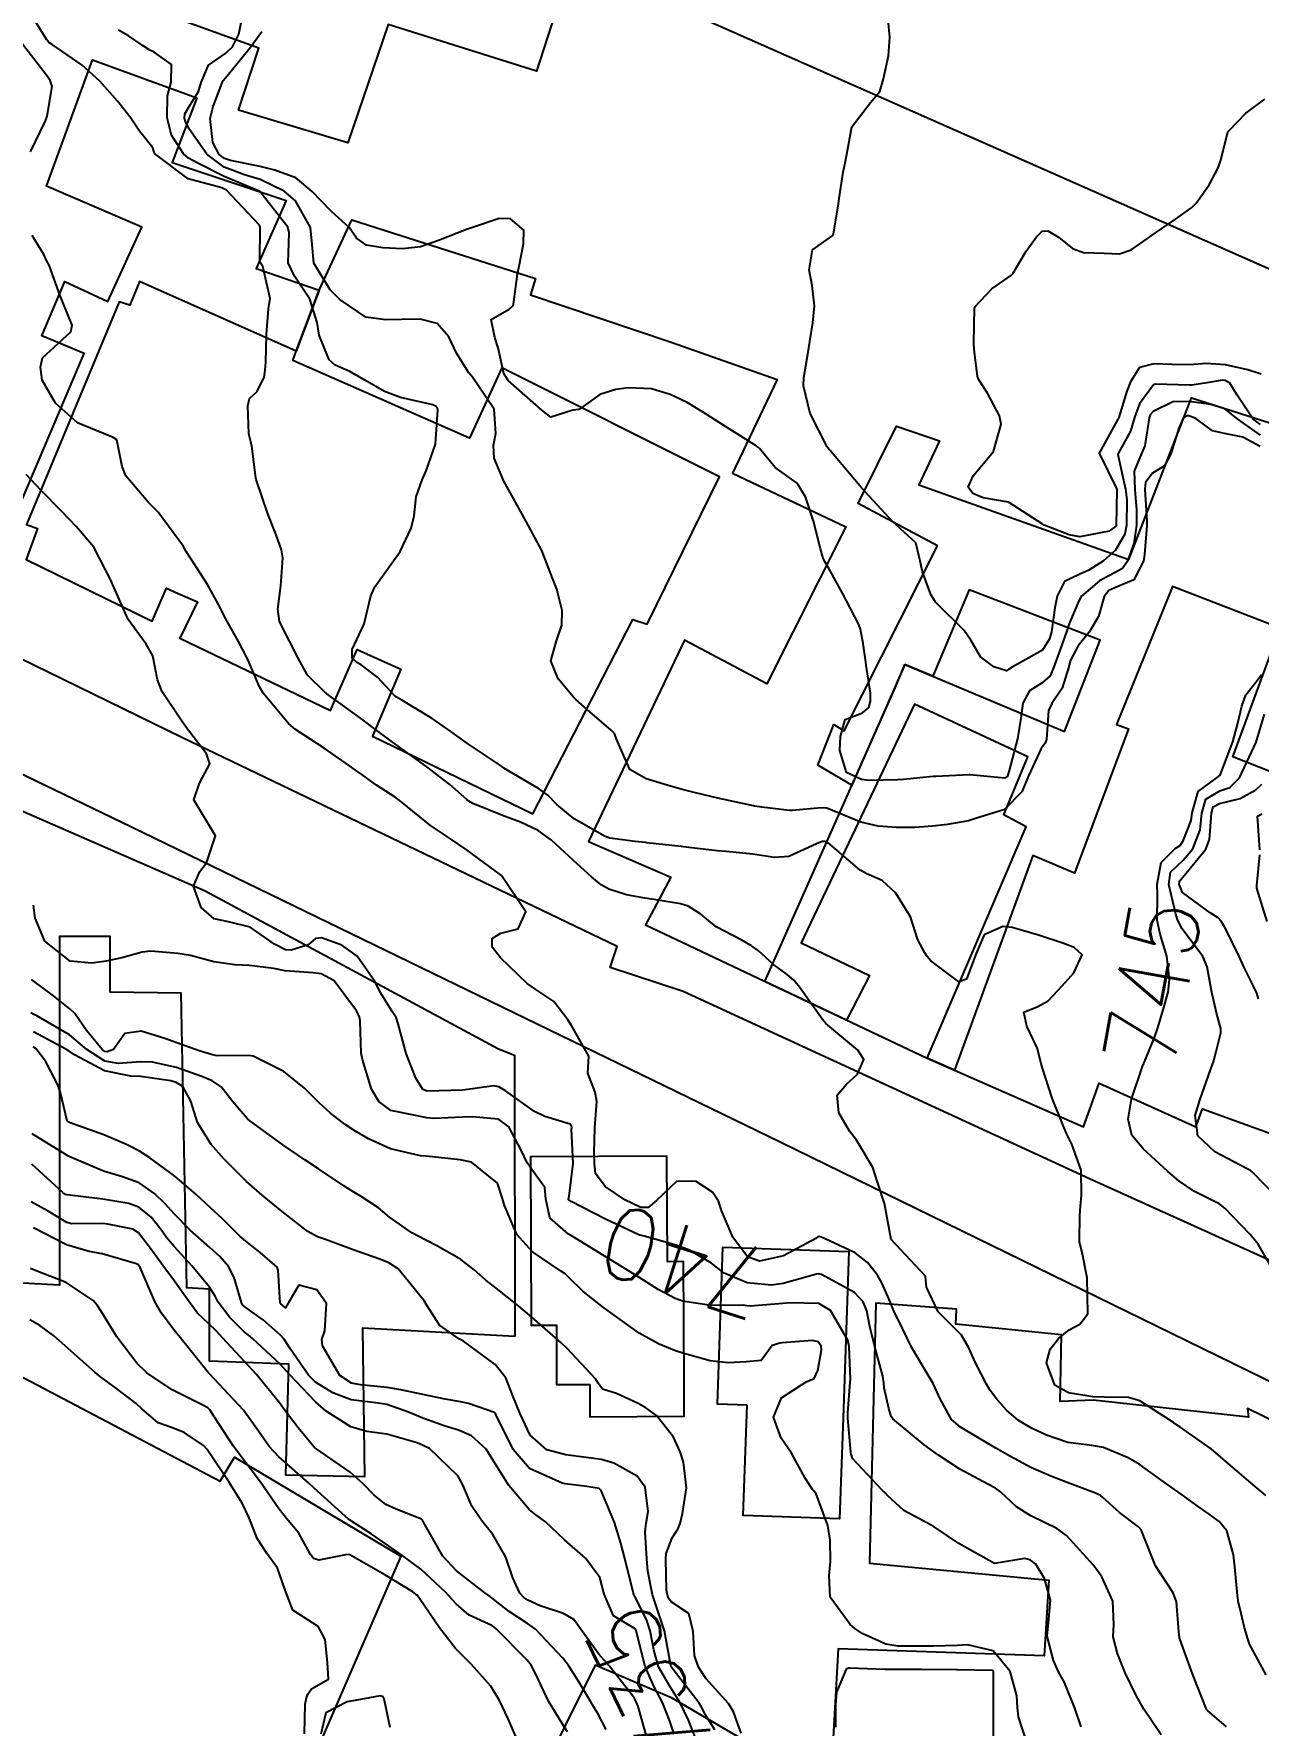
# Model space of a CAD drawing. Header units: metres. Extents: x 318500 to 325275, y 7408834 to 7428799.
# Drawn here: x 323479.5 to 323547.8, y 7418946.5 to 7419040.8 of the extents above; entities that cross this region are included whole.
import ezdxf
from ezdxf.enums import TextEntityAlignment as Align

# ---------------------------------------------------------------- set-up
doc = ezdxf.new("R2010")
doc.units = ezdxf.units.M
doc.header["$MEASUREMENT"] = 0
doc.linetypes.add('CONTINUO', pattern=[0])
for name, color, linetype in [('Cotas', 45, 'Continuous'), ('Curvas de Nivel 1m', 11, 'Continuous'), ('Curvas de Nivel 5m', 15, 'Continuous'), ('Edificações', 30, 'Continuous'), ('TEXTO', 45, 'Continuous'), ('Vias Primárias', 230, 'Continuous')]:
    doc.layers.add(name, color=color, linetype=linetype)
doc.styles.add('Style-STANDARD', font='STANDARD.shx')

msp = doc.modelspace()

# ---------------------------------------------------------------- linework, layer by layer
at = {"layer": 'Curvas de Nivel 1m', "flags": 128}
for points, elevation in [([(323548.285, 7418949.278), (323547.362, 7418950.99), (323547.252, 7418951.288), (323547.076, 7418951.901), (323546.809, 7418953.016), (323546.746, 7418953.295), (323546.691, 7418953.702), (323546.538, 7418955.299), (323546.463, 7418955.967), (323546.092, 7418957.306), (323545.666, 7418957.823), (323545.159, 7418958.203), (323544.495, 7418958.662), (323543.542, 7418959.344), (323543.174, 7418959.608), (323542.34, 7418960.201), (323541.195, 7418961.017), (323540.589, 7418961.379), (323539.208, 7418961.951), (323538.548, 7418962.072), (323537.212, 7418962.241), (323536.027, 7418962.633), (323535.223, 7418963.016), (323534.463, 7418963.461), (323533.791, 7418964.027), (323533.242, 7418964.671), (323532.892, 7418965.131), (323532.679, 7418965.489), (323532.054, 7418966.712), (323531.692, 7418967.504), (323531.291, 7418968.213), (323529.974, 7418969.523), (323529.324, 7418970.899), (323529.283, 7418971.484), (323529.26, 7418971.531), (323527.36, 7418973.56), (323526.989, 7418975.566), (323526.588, 7418976.758), (323526.339, 7418977.576), (323525.433, 7418979.099), (323525.041, 7418979.594), (323524.441, 7418980.615), (323524.351, 7418981.601), (323524.861, 7418982.211), (323525.482, 7418982.778), (323525.825, 7418983.585), (323525.498, 7418984.114), (323523.713, 7418985.608), (323523.523, 7418985.815), (323522.243, 7418987.63), (323521.933, 7418988.014), (323521.557, 7418988.328), (323520.799, 7418988.888), (323519.936, 7418989.665), (323519.574, 7418989.941), (323518.995, 7418990.26), (323517.589, 7418990.987), (323516.739, 7418991.703), (323516.035, 7418992.144), (323515.605, 7418992.269), (323514.352, 7418992.483), (323513.608, 7418992.594), (323512.588, 7418992.783), (323511.613, 7418993.094), (323511.174, 7418993.335), (323510.634, 7418993.785), (323509.633, 7418994.685), (323508.402, 7418995.819), (323507.658, 7418996.372), (323506.683, 7418996.822), (323505.67, 7418997.208), (323504.022, 7418997.875), (323503.798, 7418997.995), (323503.682, 7418998.091), (323502.724, 7418998.928), (323501.698, 7418999.725), (323501.441, 7418999.913), (323499.719, 7419001.164), (323498.662, 7419001.946), (323497.74, 7419002.623), (323495.877, 7419003.988), (323495.81, 7419004.039), (323495.761, 7419004.071), (323494.797, 7419005.026), (323494.242, 7419006.005), (323493.794, 7419006.932), (323493.229, 7419008.019), (323493.134, 7419008.707), (323493.304, 7419010.018), (323493.405, 7419011.566), (323493.347, 7419012.018), (323493.043, 7419012.852), (323492.582, 7419014.03), (323491.918, 7419015.933), (323491.898, 7419016.04), (323491.692, 7419017.799), (323491.629, 7419018.045), (323491.509, 7419018.484), (323491.456, 7419020.048), (323491.557, 7419020.466), (323491.982, 7419020.846), (323492.379, 7419021.65), (323492.425, 7419022.034), (323492.461, 7419022.49), (323492.503, 7419024.033), (323492.618, 7419025.454), (323492.704, 7419026.03), (323492.3, 7419027.813), (323492.144, 7419028.039), (323492.126, 7419028.085), (323492.149, 7419030.039), (323492.102, 7419030.149), (323490.27, 7419032.068), (323490.131, 7419032.152), (323490.004, 7419032.199), (323488.139, 7419032.711), (323486.259, 7419034.119), (323486.229, 7419034.187), (323486.163, 7419034.434), (323485.411, 7419035.37), (323484.887, 7419036.139), (323484.193, 7419037.037), (323483.208, 7419038.16), (323482.223, 7419039.05), (323480.543, 7419040.195), (323480.356, 7419040.313), (323480.243, 7419040.457), (323479.577, 7419041.534)], 743), ([(323547.967, 7419019), (323547.567, 7419019.304), (323546.662, 7419020.641), (323546.265, 7419021.317), (323546.002, 7419021.47), (323545.841, 7419021.484), (323544.967, 7419021.336), (323544.142, 7419021.204), (323543.998, 7419021.201), (323542.116, 7419021.26), (323541.997, 7419021.213), (323541.209, 7419020.161), (323540.933, 7419019.39), (323540.716, 7419018.639), (323540.017, 7419017.399), (323540.014, 7419017.334), (323540.438, 7419015.395), (323540.5, 7419014.805), (323540.485, 7419013.394), (323540.393, 7419012.887), (323539.876, 7419011.993), (323539.201, 7419011.41), (323538.395, 7419010.889), (323537.858, 7419010.64), (323537.038, 7419010.256), (323536.618, 7419009.442), (323536.493, 7419008.781), (323536.307, 7419007.445), (323536.2, 7419007.052), (323535.8, 7419006.42), (323534.116, 7419005.475), (323533.914, 7419005.352), (323533.787, 7419005.277), (323533.091, 7419005.49), (323532.346, 7419006.052), (323531.805, 7419006.983), (323531.434, 7419007.514), (323529.833, 7419009.094), (323529.563, 7419009.534), (323529.112, 7419010.795), (323528.934, 7419011.544), (323528.733, 7419012.407), (323527.884, 7419013.188), (323527.476, 7419013.566), (323525.915, 7419015.255), (323525.604, 7419015.593), (323523.94, 7419017.569), (323523.921, 7419017.591), (323523.902, 7419017.611), (323523.794, 7419017.76), (323522.833, 7419019.627), (323522.466, 7419021.159), (323522.483, 7419021.635), (323522.709, 7419022.937), (323522.821, 7419023.632), (323522.992, 7419024.674), (323523.075, 7419025.63), (323522.945, 7419026.753), (323522.781, 7419027.633), (323522.973, 7419028.749), (323524.099, 7419029.555), (323524.148, 7419029.619), (323524.426, 7419031.315), (323524.458, 7419031.615), (323524.676, 7419033.088), (323524.801, 7419033.61), (323524.933, 7419034.374), (323525.165, 7419035.605), (323526.201, 7419036.969), (323526.729, 7419037.582), (323526.925, 7419038.284), (323527.201, 7419039.576), (323527.278, 7419040.602), (323527.187, 7419041.576)], 747), ([(323479.326, 7419034.213), (323480.178, 7419035.952), (323480.262, 7419036.199), (323480.534, 7419037.867), (323480.439, 7419038.197), (323480.215, 7419038.506), (323478.895, 7419040.22)], 742), ([(323548.268, 7418959.279), (323547.184, 7418960.196), (323545.887, 7418961.31), (323545.208, 7418961.883), (323543.475, 7418963.098), (323543.229, 7418963.26), (323543.104, 7418963.351), (323541.242, 7418964.555), (323540.601, 7418964.737), (323539.244, 7418964.766), (323538.618, 7418964.784), (323537.246, 7418964.994), (323536.492, 7418965.438), (323536.035, 7418966.676), (323536.237, 7418967.44), (323536.694, 7418968.031), (323537.296, 7418968.524), (323537.886, 7418968.837), (323538.329, 7418969.415), (323538.319, 7418970.414), (323538.299, 7418971.415), (323538.032, 7418972.737), (323537.865, 7418973.422), (323537.886, 7418974.919), (323537.92, 7418975.422), (323537.979, 7418976.005), (323537.968, 7418977.422), (323537.431, 7418978.863), (323537.158, 7418979.433), (323536.962, 7418979.92), (323536.349, 7418981.441), (323535.778, 7418983.157), (323535.708, 7418983.448), (323535.502, 7418984.239), (323534.92, 7418985.459), (323534.768, 7418986.224), (323535.537, 7418986.557), (323536.112, 7418986.873), (323536.657, 7418987.439), (323537.084, 7418987.906), (323537.56, 7418988.433), (323538.016, 7418989.423), (323537.576, 7418989.84), (323536.942, 7418990.074), (323535.586, 7418990.522), (323534.112, 7418990.952), (323533.593, 7418991.011), (323532.544, 7418990.537), (323532.102, 7418989.502), (323531.556, 7418988.08), (323531.136, 7418987.933), (323529.566, 7418989.101), (323529.372, 7418989.337), (323529.245, 7418989.535), (323528.847, 7418990.275), (323528.44, 7418991.547), (323527.62, 7418992.873), (323526.857, 7418993.572), (323525.994, 7418993.945), (323525.636, 7418994.153), (323523.932, 7418995.607), (323523.652, 7418995.751), (323523.512, 7418995.753), (323523.197, 7418995.617), (323521.643, 7418994.916), (323520.857, 7418994.867), (323519.644, 7418995.049), (323518.144, 7418995.186), (323517.643, 7418995.234), (323515.923, 7418995.438), (323515.646, 7418995.47), (323513.717, 7418995.681), (323513.649, 7418995.689), (323513.079, 7418995.756), (323511.653, 7418995.946), (323511.399, 7418996.028), (323509.668, 7418997.012), (323508.702, 7418997.815), (323508.199, 7418998.337), (323507.689, 7418998.7), (323505.754, 7418999.849), (323505.7, 7418999.881), (323505.609, 7418999.944), (323503.72, 7419001.211), (323502.78, 7419001.894), (323501.741, 7419002.62), (323500.054, 7419003.629), (323499.758, 7419003.809), (323499.616, 7419003.932), (323498.712, 7419004.889), (323497.776, 7419005.597), (323497.549, 7419005.735), (323497.29, 7419005.967), (323497.291, 7419006.464), (323497.804, 7419007.568), (323497.932, 7419007.834), (323497.979, 7419007.957), (323498.325, 7419009.46), (323498.544, 7419009.949), (323499.859, 7419011.788), (323499.924, 7419011.865), (323499.967, 7419011.929), (323500.572, 7419013.231), (323500.739, 7419013.922), (323500.851, 7419014.975), (323501.186, 7419015.917), (323501.417, 7419016.423), (323501.94, 7419017.91), (323502.055, 7419019.822), (323502.048, 7419019.909), (323501.972, 7419020.011), (323501.779, 7419020.105), (323499.979, 7419020.506), (323499.079, 7419020.848), (323497.993, 7419021.488), (323497.152, 7419021.973), (323496.335, 7419022.317), (323496.006, 7419022.618), (323495.442, 7419023.996), (323495.33, 7419024.698), (323494.919, 7419026.001), (323494.069, 7419027.277), (323493.717, 7419028.015), (323493.773, 7419029.691), (323493.696, 7419030.016), (323492.129, 7419031.998), (323492.053, 7419032.041), (323490.141, 7419032.835), (323488.632, 7419033.606), (323488.157, 7419033.858), (323487.864, 7419034.094), (323487.208, 7419035.143), (323486.962, 7419036.108), (323486.974, 7419037.333), (323487.179, 7419038.105), (323487.2, 7419039.081), (323486.235, 7419039.778), (323485.997, 7419039.884), (323485.625, 7419040.129), (323484.794, 7419040.69), (323484.249, 7419041)], 744), ([(323547.961, 7419018.408), (323546.703, 7419019.313), (323545.978, 7419019.877), (323545.197, 7419020.116), (323543.984, 7419020.292), (323543.082, 7419020.265), (323541.975, 7419019.728), (323541.814, 7419019.54), (323541.76, 7419019.382), (323541.513, 7419017.826), (323541.319, 7419017.386), (323540.925, 7419016.4), (323540.958, 7419015.39), (323541.052, 7419014.24), (323541.051, 7419013.388), (323540.904, 7419012.366), (323540.549, 7419011.393), (323540.276, 7419010.983), (323539.86, 7419010.752), (323538.975, 7419010.291), (323537.988, 7419009.428), (323537.925, 7419009.342), (323537.836, 7419009.17), (323537.303, 7419007.949), (323537.139, 7419007.437), (323536.788, 7419006.453), (323536.425, 7419005.444), (323536.235, 7419004.994), (323535.777, 7419004.598), (323535.072, 7419004.159), (323534.711, 7419003.466), (323534.593, 7419002.621), (323534.41, 7419001.47), (323533.952, 7418999.716), (323533.877, 7418999.477), (323533.825, 7418999.362), (323533.707, 7418999.289), (323531.756, 7418999.462), (323531.709, 7418999.464), (323529.855, 7418999.381), (323529.708, 7418999.373), (323528.044, 7418999.216), (323527.704, 7418999.187), (323526.139, 7418999.148), (323525.704, 7418999.204), (323524.867, 7418999.598), (323524.501, 7419000.823), (323524.523, 7419001.602), (323524.786, 7419002.558), (323525.75, 7419002.932), (323526.108, 7419003.232), (323526.201, 7419003.583), (323526.199, 7419004.018), (323525.957, 7419005.587), (323525.94, 7419005.746), (323525.798, 7419006.788), (323525.642, 7419007.592), (323525.551, 7419007.855), (323524.636, 7419009.602), (323523.854, 7419011.012), (323523.636, 7419011.392), (323523.54, 7419011.615), (323523.412, 7419012.072), (323523.023, 7419013.623), (323522.572, 7419014.968), (323522.162, 7419015.636), (323522.05, 7419015.767), (323521.922, 7419015.864), (323520.89, 7419016.616), (323520.011, 7419017.669), (323519.941, 7419017.742), (323519.763, 7419017.851), (323517.959, 7419018.98), (323516.838, 7419019.707), (323515.978, 7419020.23), (323515.035, 7419020.683), (323513.989, 7419020.992), (323512.704, 7419021.048), (323511.988, 7419020.955), (323511.094, 7419020.673), (323509.971, 7419019.855), (323509.932, 7419019.839), (323509.594, 7419019.806), (323508.373, 7419019.415), (323507.968, 7419019.728), (323507.852, 7419019.831), (323505.994, 7419021.463), (323505.743, 7419021.854), (323505.438, 7419023.283), (323505.242, 7419023.862), (323505.044, 7419024.856), (323506.044, 7419025.438), (323506.259, 7419025.636), (323506.31, 7419025.847), (323506.504, 7419027.415), (323506.598, 7419027.845), (323506.849, 7419029.086), (323506.867, 7419029.842), (323506.11, 7419030.487), (323505.477, 7419030.492), (323504.102, 7419030.031), (323503.99, 7419029.993), (323503.66, 7419029.887), (323502.094, 7419029.274), (323501.099, 7419028.91), (323500.089, 7419028.799), (323499.001, 7419028.858), (323498.09, 7419029.005), (323497.53, 7419029.404), (323497.13, 7419029.975), (323496.114, 7419030.907), (323495.045, 7419032.001), (323494.141, 7419032.771), (323492.975, 7419033.201), (323492.15, 7419033.406), (323490.485, 7419033.736), (323490.157, 7419033.845), (323489.866, 7419034.073), (323489.504, 7419034.739), (323489.355, 7419036.078), (323489.531, 7419036.735), (323490.021, 7419038.072), (323490.086, 7419038.197), (323490.214, 7419038.338), (323491.603, 7419040.05), (323492.249, 7419040.921)], 746), ([(323548.008, 7419021.821), (323547.254, 7419022.064), (323546.015, 7419022.34), (323544.936, 7419022.417), (323544.015, 7419022.343), (323543.031, 7419022.349), (323542.015, 7419022.396), (323541.217, 7419022.183), (323540.711, 7419021.393), (323540.515, 7419020.872), (323540.062, 7419019.399), (323540.037, 7419019.332), (323539.968, 7419019.227), (323538.968, 7419017.415), (323539.921, 7419015.475), (323539.948, 7419015.4), (323539.951, 7419015.368), (323539.922, 7419013.4), (323539.918, 7419013.372), (323539.889, 7419013.329), (323539.531, 7419013.05), (323537.883, 7419012.739), (323537.296, 7419012.85), (323535.889, 7419013.396), (323535.782, 7419013.461), (323533.908, 7419014.682), (323532.5, 7419014.912), (323531.915, 7419015.16), (323531.662, 7419015.513), (323531.926, 7419016.154), (323533.068, 7419017.493), (323533.5, 7419019.024), (323533.395, 7419019.489), (323532.735, 7419020.753), (323532.25, 7419021.506), (323532.184, 7419021.69), (323532.015, 7419023.049), (323531.979, 7419023.47), (323531.978, 7419023.511), (323531.979, 7419023.552), (323532.008, 7419025.511), (323532.02, 7419025.541), (323532.051, 7419025.587), (323532.985, 7419026.578), (323534.078, 7419027.332), (323534.153, 7419027.405), (323534.192, 7419027.479), (323534.896, 7419028.668), (323535.468, 7419029.466), (323535.776, 7419029.792), (323536.105, 7419029.814), (323536.699, 7419029.451), (323537.478, 7419028.823), (323538.092, 7419028.606), (323539.24, 7419028.561), (323540.091, 7419028.522), (323540.742, 7419028.746), (323541.662, 7419029.384), (323541.926, 7419029.568), (323542.113, 7419029.696), (323543.218, 7419030.461), (323544.128, 7419031.11), (323544.379, 7419031.346), (323545.105, 7419032.376), (323545.609, 7419033.328), (323545.745, 7419033.748), (323546.15, 7419035.321), (323546.191, 7419035.393), (323547.14, 7419036.371), (323548.208, 7419037.144)], 748), ([(323546.067, 7418946.371), (323545.01, 7418947.286), (323544.991, 7418947.301), (323544.976, 7418947.321), (323544.942, 7418947.39), (323544.164, 7418949.333), (323543.649, 7418950.754), (323543.452, 7418951.344), (323543.402, 7418951.674), (323543.285, 7418953.347), (323543.097, 7418953.842), (323542.115, 7418955.36), (323541.421, 7418957.092), (323541.301, 7418957.368), (323541.152, 7418957.522), (323540.107, 7418958.334), (323539.168, 7418959.16), (323539.035, 7418959.268), (323538.764, 7418959.406), (323537.179, 7418960.01), (323536.262, 7418960.361), (323535.191, 7418960.826), (323533.986, 7418961.468), (323533.207, 7418961.924), (323532.191, 7418962.52), (323531.224, 7418963.095), (323530.726, 7418963.515), (323530.102, 7418964.661), (323529.698, 7418965.526), (323529.261, 7418966.268), (323528.499, 7418967.542), (323527.729, 7418969.128), (323527.516, 7418969.557), (323527.451, 7418969.698), (323527.315, 7418970.034), (323526.863, 7418971.104), (323526.599, 7418971.571), (323526.035, 7418972.274), (323525.348, 7418972.807), (323523.647, 7418973.607), (323523.362, 7418973.715), (323523.268, 7418973.705), (323523.148, 7418973.613), (323521.345, 7418972.649), (323520.018, 7418972.338), (323519.344, 7418972.594), (323518.517, 7418973.678), (323517.891, 7418975.177), (323517.724, 7418975.687), (323517.395, 7418976.198), (323516.485, 7418976.788), (323515.401, 7418976.8), (323514.258, 7418975.737), (323513.793, 7418975.334), (323513.384, 7418975.346), (323512.489, 7418975.759), (323511.397, 7418976.517), (323510.862, 7418977.235), (323510.797, 7418977.779), (323510.786, 7418978.413), (323510.816, 7418979.779), (323510.929, 7418981.252), (323510.836, 7418981.779), (323510.435, 7418982.826), (323510.486, 7418983.785), (323509.515, 7418985.498), (323509.323, 7418985.803), (323508.544, 7418986.829), (323507.537, 7418987.498), (323507.047, 7418987.835), (323505.561, 7418989.256), (323505.093, 7418989.857), (323505.09, 7418990.345), (323505.582, 7418990.636), (323506.538, 7418990.888), (323506.973, 7418991.836), (323505.62, 7418993.85), (323503.641, 7418995.313), (323502.773, 7418995.893), (323501.661, 7418996.635), (323500.07, 7418997.926), (323499.683, 7418998.219), (323498.646, 7418998.902), (323497.696, 7418999.579), (323497.468, 7418999.734), (323497.129, 7418999.969), (323495.714, 7419000.95), (323494.115, 7419002.006), (323493.735, 7419002.341), (323492.318, 7419004.032), (323492.106, 7419004.377), (323491.771, 7419005.158), (323491.51, 7419005.776), (323491.387, 7419006.046), (323490.935, 7419006.911), (323490.295, 7419008.063), (323489.823, 7419008.967), (323489.204, 7419010.076), (323488.029, 7419011.917), (323487.926, 7419012.089), (323487.862, 7419012.2), (323486.449, 7419014.112), (323485.898, 7419014.68), (323484.66, 7419016.139), (323484.454, 7419016.671), (323484.154, 7419018.147), (323483.942, 7419018.292), (323483.724, 7419018.372), (323481.954, 7419019.105), (323480.73, 7419020.189), (323479.989, 7419021.485), (323479.889, 7419022.202), (323480.005, 7419022.727), (323481.585, 7419024.177), (323481.657, 7419024.544), (323480.995, 7419026.186), (323480.371, 7419027.9), (323480.211, 7419028.198), (323480.169, 7419028.287), (323480.083, 7419028.489), (323479.436, 7419029.552)], 742), ([(323542.425, 7418945.926), (323541.457, 7418947.366), (323541.021, 7418948.126), (323540.424, 7418949.379), (323539.982, 7418950.46), (323539.748, 7418951.39), (323539.774, 7418952.086), (323539.734, 7418953.39), (323539.11, 7418954.75), (323538.632, 7418955.407), (323537.144, 7418957.047), (323536.61, 7418957.435), (323535.157, 7418958.135), (323534.349, 7418958.649), (323533.452, 7418959.476), (323533.173, 7418959.683), (323532.755, 7418959.908), (323531.188, 7418960.742), (323530, 7418961.522), (323529.209, 7418962.104), (323527.455, 7418963.557), (323527.364, 7418963.69), (323527.236, 7418964.122), (323526.963, 7418965.28), (323526.944, 7418965.565), (323526.894, 7418965.927), (323526.443, 7418967.573), (323526.175, 7418968.699), (323526, 7418969.58), (323525.805, 7418970.072), (323525.32, 7418970.59), (323523.466, 7418971.609), (323523.33, 7418971.641), (323523.184, 7418971.612), (323521.325, 7418971.106), (323520.689, 7418971.015), (323519.325, 7418971.129), (323518.048, 7418971.683), (323517.338, 7418972.238), (323516.101, 7418972.956), (323515.353, 7418973.237), (323513.58, 7418973.747), (323513.361, 7418973.791), (323513.308, 7418973.804), (323511.374, 7418974.698), (323509.507, 7418975.68), (323509.389, 7418975.743), (323509.358, 7418975.769), (323509.354, 7418975.801), (323509.392, 7418975.976), (323509.621, 7418977.797), (323509.53, 7418979.708), (323509.531, 7418979.799), (323509.524, 7418979.882), (323509.442, 7418979.988), (323508.039, 7418980.414), (323507.449, 7418980.684), (323505.839, 7418981.846), (323505.463, 7418982.077), (323505.195, 7418982.123), (323503.46, 7418981.88), (323501.459, 7418981.827), (323501.218, 7418981.912), (323500.84, 7418982.546), (323500.293, 7418983.922), (323499.854, 7418985.587), (323499.732, 7418985.928), (323499.523, 7418986.269), (323498.886, 7418987.292), (323498.555, 7418987.945), (323497.561, 7418989.347), (323496.706, 7418989.973), (323495.576, 7418990.383), (323495.235, 7418990.334), (323494.821, 7418989.997), (323493.882, 7418989.69), (323493.566, 7418989.715), (323492.957, 7418990.019), (323491.584, 7418990.977), (323490.378, 7418991.269), (323489.591, 7418991.445), (323488.853, 7418992.077), (323488.426, 7418993.268), (323488.79, 7418994.078), (323489.148, 7418994.554), (323489.65, 7418996.07), (323488.455, 7418998.082), (323488.765, 7418999.004), (323489.338, 7419000.074), (323489.151, 7419000.633), (323488.044, 7419002.087), (323487.737, 7419002.527), (323486.677, 7419004.106), (323486.426, 7419004.77), (323486.157, 7419006.114), (323485.79, 7419006.759), (323484.775, 7419008.136), (323483.925, 7419010.062), (323483.893, 7419010.149), (323483.879, 7419010.188), (323483.841, 7419010.289), (323482.873, 7419012.16), (323481.877, 7419013.327), (323481.072, 7419014.182), (323479.907, 7419015.342), (323479.091, 7419016.212)], 741), ([(323549.391, 7418975.375), (323547.545, 7418977.289), (323547.412, 7418977.398), (323547.19, 7418977.516), (323545.427, 7418978.437), (323544.473, 7418979.335), (323544.327, 7418980.467), (323544.577, 7418981.333), (323545.18, 7418983.017), (323545.295, 7418983.323), (323545.346, 7418983.468), (323545.501, 7418984.031), (323545.755, 7418985.078), (323545.748, 7418985.317), (323545.532, 7418986.123), (323545.243, 7418987.325), (323544.992, 7418988.756), (323544.753, 7418989.332), (323543.593, 7418990.886), (323543.349, 7418991.353), (323543.252, 7418991.707), (323542.858, 7418993.358), (323542.95, 7418994.044), (323543.644, 7418994.717), (323544.183, 7418995.342), (323544.592, 7418996.41), (323544.688, 7418997.335), (323544.913, 7418998.11), (323545.699, 7418998.576), (323546.248, 7418998.766), (323546.796, 7418999.304), (323547.73, 7419001.29), (323548.189, 7419002.858)], 746), ([(323547.862, 7418986.97), (323547.759, 7418987.288), (323547.554, 7418987.719), (323547.031, 7418988.764), (323546.803, 7418989.302), (323546.042, 7418990.865), (323545.77, 7418991.317), (323545.603, 7418991.492), (323545.154, 7418991.779), (323543.623, 7418992.914), (323543.425, 7418993.352), (323543.446, 7418993.538), (323543.634, 7418993.762), (323544.918, 7418995.331), (323545.124, 7418995.862), (323545.225, 7418997.327), (323545.329, 7418997.682), (323545.688, 7418997.873), (323546.841, 7418998.155), (323547.7, 7418998.636), (323548.044, 7418998.947)], 747), ([(323547.937, 7418995.287), (323547.802, 7418997.164), (323548.049, 7418997.286)], 748), ([(323548.331, 7418991.283), (323547.768, 7418993.148), (323547.771, 7418993.289), (323547.928, 7418995.007)], 748), ([(323534.939, 7418945.451), (323534.47, 7418946.924), (323534.407, 7418947.459), (323534.373, 7418948.107), (323533.992, 7418949.466), (323533.057, 7418950.62), (323531.619, 7418950.944), (323531.061, 7418950.908), (323529.71, 7418950.873), (323529.06, 7418950.869), (323527.73, 7418950.88), (323527.061, 7418950.984), (323525.733, 7418951.58), (323525.34, 7418951.853), (323525.075, 7418952.085), (323523.961, 7418953.601), (323523.898, 7418954.813), (323523.975, 7418955.601), (323523.95, 7418956.79), (323523.831, 7418957.603), (323523.168, 7418959.371), (323523.069, 7418959.512), (323522.961, 7418959.613), (323522.559, 7418960.24), (323521.791, 7418961.631), (323521.212, 7418962.471), (323520.787, 7418963.647), (323521.241, 7418964.728), (323522.607, 7418965.62), (323523.058, 7418965.808), (323523.26, 7418966.255), (323523.477, 7418967.408), (323523.454, 7418967.608), (323523.284, 7418967.854), (323522.971, 7418967.929), (323521.282, 7418967.786), (323521.152, 7418967.772), (323520.725, 7418967.648), (323520.111, 7418966.814), (323519.266, 7418966.728), (323518.26, 7418966.685), (323517.267, 7418966.796), (323515.781, 7418967.203), (323515.275, 7418967.371), (323514.384, 7418967.733), (323513.289, 7418968.322), (323511.31, 7418969.77), (323510.179, 7418970.647), (323509.327, 7418971.468), (323509.159, 7418971.633), (323508.907, 7418971.806), (323507.345, 7418972.858), (323506.473, 7418973.839), (323505.78, 7418975.442), (323505.68, 7418975.847), (323505.393, 7418976.688), (323503.937, 7418977.872), (323503.411, 7418977.979), (323503.3, 7418977.993), (323501.414, 7418978.202), (323501.102, 7418978.226), (323499.42, 7418978.602), (323498.202, 7418979.175), (323497.435, 7418979.621), (323496.883, 7418979.968), (323496.066, 7418980.6), (323495.452, 7418981.166), (323494.62, 7418981.998), (323493.474, 7418982.926), (323491.751, 7418983.771), (323491.487, 7418983.81), (323489.759, 7418983.793), (323489.487, 7418983.852), (323488.737, 7418984.078), (323487.496, 7418984.518), (323486.832, 7418984.768), (323485.506, 7418985.165), (323484.59, 7418985.047), (323483.959, 7418984.143), (323483.609, 7418984.028), (323483.488, 7418984.048), (323483.341, 7418984.151), (323482.464, 7418985.202), (323481.804, 7418986.167), (323481.522, 7418986.413), (323480.538, 7418987.193), (323479.537, 7418987.941), (323479.392, 7418988.055)], 739), ([(323518.994, 7418946.024), (323518.552, 7418947.221), (323518.275, 7418947.677), (323517.03, 7418949.047), (323516.599, 7418949.697), (323516.391, 7418950.359), (323516.315, 7418951.701), (323516.068, 7418952.693), (323515.086, 7418953.343), (323514.926, 7418953.56), (323514.87, 7418953.723), (323514.829, 7418953.989), (323514.786, 7418955.725), (323514.811, 7418956.039), (323515.138, 7418956.918), (323515.456, 7418957.404), (323515.59, 7418957.713), (323515.724, 7418958.279), (323515.944, 7418959.708), (323515.771, 7418961.131), (323515.591, 7418961.714), (323515.212, 7418962.528), (323514.256, 7418963.735), (323513.664, 7418964.173), (323513.237, 7418964.41), (323512.04, 7418964.964), (323511.244, 7418965.207), (323511.016, 7418965.541), (323510.869, 7418965.776), (323509.275, 7418967.477), (323508.925, 7418967.805), (323507.301, 7418969.232), (323506.59, 7418969.837), (323505.32, 7418970.846), (323504.75, 7418971.287), (323504.093, 7418971.869), (323503.338, 7418972.439), (323502.083, 7418973.165), (323501.354, 7418973.537), (323500.611, 7418973.917), (323499.369, 7418974.801), (323498.756, 7418975.322), (323497.792, 7418975.954), (323497.383, 7418976.188), (323496.814, 7418976.543), (323495.403, 7418977.495), (323494.645, 7418977.998), (323493.422, 7418978.832), (323491.761, 7418980.035), (323491.575, 7418980.171), (323491.442, 7418980.28), (323490.624, 7418981.225), (323489.975, 7418982.062), (323489.465, 7418982.41), (323488.9, 7418982.644), (323487.476, 7418983.144), (323486.149, 7418983.441), (323485.48, 7418983.469), (323484.246, 7418983.371), (323483.48, 7418983.505), (323482.478, 7418984.16), (323481.502, 7418984.965), (323479.68, 7418986.035), (323479.519, 7418986.11), (323479.36, 7418986.202)], 738), ([(323517.528, 7418946.217), (323517.004, 7418947.047), (323516.778, 7418947.464), (323516.641, 7418947.696), (323515.185, 7418949.571), (323515.085, 7418949.719), (323515.042, 7418949.884), (323514.712, 7418951.724), (323514.308, 7418952.953), (323514.035, 7418953.736), (323513.786, 7418955.063), (323513.726, 7418955.741), (323513.632, 7418957.254), (323513.683, 7418957.742), (323513.804, 7418958.388), (323513.637, 7418959.743), (323513.179, 7418960.35), (323511.876, 7418961.077), (323511.193, 7418961.293), (323509.485, 7418961.506), (323509.196, 7418961.539), (323508.136, 7418961.816), (323507.212, 7418962.637), (323506.656, 7418963.836), (323506.251, 7418964.829), (323505.861, 7418965.844), (323505.261, 7418966.584), (323503.497, 7418967.877), (323503.36, 7418967.958), (323503.281, 7418967.997), (323502.162, 7418968.77), (323501.426, 7418969.908), (323501.303, 7418970.133), (323499.852, 7418971.925), (323499.335, 7418972.251), (323498.822, 7418972.454), (323497.345, 7418972.982), (323495.791, 7418973.546), (323495.356, 7418973.711), (323494.81, 7418973.995), (323493.371, 7418975.112), (323492.879, 7418975.522), (323492.266, 7418976.027), (323491.391, 7418976.788), (323490.113, 7418978.059), (323489.422, 7418978.845), (323488.654, 7418980.078), (323488.272, 7418981.262), (323487.84, 7418982.086), (323487.463, 7418982.314), (323487.164, 7418982.395), (323485.468, 7418982.65), (323484.928, 7418982.669), (323483.472, 7418982.952), (323481.797, 7418983.856), (323481.488, 7418984.061), (323481.303, 7418984.173), (323479.504, 7418985.143)], 737), ([(323516.456, 7418945.698), (323516.042, 7418946.746), (323515.594, 7418947.711), (323515.023, 7418948.613), (323514.38, 7418949.727), (323514.108, 7418950.676), (323513.919, 7418951.732), (323513.705, 7418952.362), (323513.088, 7418953.579), (323513.02, 7418953.682), (323512.991, 7418953.751), (323512.962, 7418953.881), (323512.493, 7418955.756), (323512.275, 7418956.617), (323511.929, 7418957.762), (323511.168, 7418959.549), (323511.059, 7418959.662), (323510.37, 7418959.782), (323509.172, 7418959.934), (323509.008, 7418959.967), (323507.184, 7418960.791), (323506.27, 7418961.839), (323505.324, 7418963.753), (323505.281, 7418963.849), (323505.231, 7418963.907), (323503.767, 7418964.411), (323503.229, 7418964.512), (323502.476, 7418964.646), (323501.235, 7418964.912), (323500, 7418965.161), (323499.241, 7418965.299), (323497.753, 7418965.442), (323497.244, 7418965.542), (323496.587, 7418965.97), (323495.633, 7418967.627), (323495.586, 7418967.985), (323495.76, 7418968.458), (323495.842, 7418969.982), (323495.311, 7418970.755), (323494.314, 7418971.001), (323493.703, 7418970.006), (323493.565, 7418969.74), (323493.3, 7418969.973), (323493.28, 7418969.99), (323493.266, 7418970.011), (323493.162, 7418971.847), (323493.089, 7418972.014), (323492.146, 7418972.832), (323491.351, 7418973.454), (323491.034, 7418973.723), (323490.691, 7418974.05), (323490.025, 7418974.719), (323489.373, 7418975.328), (323488.553, 7418976.078), (323487.395, 7418977.088), (323485.991, 7418978.111), (323485.415, 7418978.482), (323484.722, 7418978.829), (323483.429, 7418979.387), (323481.55, 7418980.057), (323481.439, 7418980.111), (323481.379, 7418980.171), (323481.006, 7418981.727), (323480.853, 7418982.179), (323480.171, 7418983.498), (323479.627, 7418984.198), (323479.491, 7418984.296)], 736), ([(323513.739, 7418945.733), (323513.233, 7418947.512), (323513.152, 7418947.739), (323513.014, 7418947.998), (323511.638, 7418949.761), (323511.05, 7418950.428), (323510.067, 7418951.785), (323509.654, 7418952.37), (323509.079, 7418952.698), (323507.765, 7418953.131), (323507.086, 7418953.445), (323506.86, 7418953.595), (323506.641, 7418953.827), (323506.25, 7418954.685), (323505.853, 7418955.839), (323505.139, 7418957.095), (323504.522, 7418957.859), (323503.967, 7418958.677), (323503.451, 7418959.876), (323503.177, 7418960.368), (323501.607, 7418961.904), (323501.325, 7418962.032), (323501.202, 7418962.082), (323500.906, 7418962.21), (323499.208, 7418962.696), (323498.11, 7418962.847), (323497.211, 7418963.102), (323495.84, 7418963.974), (323495.228, 7418964.492), (323493.797, 7418966.005), (323493.259, 7418966.6), (323491.712, 7418968.034), (323491.475, 7418968.23), (323491.284, 7418968.394), (323490.453, 7418969.21), (323489.814, 7418970.062), (323489.631, 7418970.391), (323489.313, 7418970.904), (323488.338, 7418972.08), (323487.346, 7418973.157), (323486.93, 7418973.673), (323486.628, 7418974.101), (323486.059, 7418974.802), (323485.372, 7418975.362), (323484.817, 7418975.569), (323483.377, 7418975.799), (323483.056, 7418975.832), (323481.379, 7418976.04), (323481.281, 7418976.073), (323481.14, 7418976.174), (323479.403, 7418977.76)], 734), ([(323511.46, 7418946.228), (323511.003, 7418947.079), (323510.751, 7418947.517), (323510.595, 7418947.776), (323509.936, 7418948.877), (323509.361, 7418949.795), (323509.046, 7418950.212), (323507.519, 7418951.816), (323507.073, 7418952.131), (323506.052, 7418952.808), (323505.087, 7418953.56), (323504.921, 7418953.685), (323504.684, 7418953.856), (323503.108, 7418955.071), (323502.335, 7418955.888), (323501.286, 7418957.761), (323501.216, 7418957.899), (323501.151, 7418957.959), (323499.741, 7418958.506), (323499.158, 7418958.777), (323498.509, 7418959.289), (323497.885, 7418959.949), (323497.179, 7418960.586), (323495.312, 7418961.865), (323495.199, 7418961.941), (323495.156, 7418961.981), (323494.268, 7418963.051), (323493.548, 7418964.005), (323493.226, 7418964.441), (323491.953, 7418966.029), (323491.261, 7418966.774), (323490.066, 7418968.052), (323489.693, 7418968.465), (323489.288, 7418968.855), (323488.66, 7418969.443), (323488.189, 7418970.081), (323487.318, 7418971.305), (323486.724, 7418972.099), (323486.146, 7418972.911), (323485.357, 7418973.921), (323485.047, 7418974.123), (323483.641, 7418974.415), (323483.363, 7418974.443), (323481.632, 7418974.437), (323481.363, 7418974.511), (323480.315, 7418975.132), (323479.374, 7418975.646)], 733), ([(323509.296, 7418946.099), (323508.998, 7418946.552), (323508.243, 7418947.808), (323507.529, 7418949.318), (323507.264, 7418949.818), (323507.044, 7418950.101), (323505.325, 7418951.846), (323505.184, 7418951.961), (323505.072, 7418952.026), (323503.816, 7418952.608), (323503.083, 7418953.228), (323502.499, 7418953.886), (323501.109, 7418955.167), (323500.115, 7418955.915), (323499.13, 7418956.606), (323498.334, 7418957.138), (323497.14, 7418957.915), (323497.079, 7418957.961), (323495.166, 7418959.695), (323494.839, 7418959.985), (323493.191, 7418961.428), (323492.652, 7418962.018), (323492.047, 7418962.866), (323491.22, 7418964.04), (323489.319, 7418966.059), (323489.251, 7418966.139), (323487.677, 7418968.084), (323487.499, 7418968.304), (323487.285, 7418968.587), (323486.645, 7418969.451), (323486.27, 7418970.105), (323485.446, 7418972), (323485.368, 7418972.119), (323485.354, 7418972.143), (323485.331, 7418972.165), (323485.249, 7418972.203), (323483.339, 7418972.759), (323482.601, 7418972.891), (323481.346, 7418973.255), (323479.502, 7418974.198)], 732), ([(323506.424, 7418945.828), (323505.99, 7418946.825), (323505.5, 7418947.843), (323505.022, 7418948.648), (323503.915, 7418949.867), (323503.053, 7418950.742), (323502.157, 7418951.889), (323501.086, 7418953.48), (323500.903, 7418953.718), (323500.666, 7418953.906), (323499.104, 7418954.859), (323497.15, 7418955.96), (323497.132, 7418955.972), (323497.092, 7418955.989), (323496.908, 7418955.962), (323495.426, 7418955.667), (323495.117, 7418955.768), (323494.964, 7418955.982), (323494.307, 7418957.167), (323493.624, 7418958.003), (323493.149, 7418958.589), (323492.169, 7418960.025), (323491.189, 7418961.313), (323490.651, 7418962.045), (323489.566, 7418963.707), (323489.332, 7418964.059), (323489.222, 7418964.17), (323488.99, 7418964.297), (323487.236, 7418965.17), (323485.818, 7418966.111), (323485.258, 7418966.654), (323484.157, 7418968.131), (323483.294, 7418969.512), (323483.055, 7418969.901), (323482.826, 7418970.147), (323481.315, 7418971.159), (323479.745, 7418971.772), (323479.326, 7418971.937)], 731), ([(323533.069, 7418945.557), (323533.073, 7418947.479), (323533.075, 7418949.444), (323533.068, 7418949.48), (323533.04, 7418949.512), (323532.995, 7418949.526), (323531.041, 7418949.55), (323531.001, 7418949.55), (323529.041, 7418949.58), (323528.991, 7418949.581), (323527.04, 7418949.577), (323527.024, 7418949.577), (323525.041, 7418949.654), (323524.979, 7418949.652), (323524.855, 7418949.592), (323524.303, 7418948.315), (323524.26, 7418947.597), (323524.247, 7418946.349)], 738)]:
    msp.add_lwpolyline(points, dxfattribs=dict(at, elevation=elevation))
at = {"layer": 'Curvas de Nivel 5m', "flags": 128}
for points, elevation in [([(323547.955, 7419017.785), (323546.974, 7419018.296), (323545.962, 7419018.506), (323545.282, 7419018.649), (323544.355, 7419019.344), (323543.972, 7419019.489), (323543.838, 7419019.486), (323543.653, 7419019.355), (323543.414, 7419018.808), (323542.973, 7419017.365), (323542.615, 7419016.695), (323541.934, 7419016.297), (323541.541, 7419015.769), (323541.514, 7419015.384), (323541.617, 7419013.66), (323541.616, 7419013.383), (323541.497, 7419011.76), (323541.436, 7419011.384), (323540.892, 7419010.352), (323539.847, 7419009.893), (323539.503, 7419009.748), (323539.244, 7419009.409), (323538.929, 7419008.308), (323538.401, 7419007.421), (323537.802, 7419006.665), (323537.37, 7419005.859), (323537.25, 7419005.435), (323536.908, 7419004.304), (323536.323, 7419003.444), (323536.136, 7419003.065), (323536.033, 7419001.447), (323535.947, 7419001.229), (323535.725, 7419000.936), (323535.048, 7418999.46), (323534.649, 7418998.513), (323533.681, 7418997.53), (323533.649, 7418997.512), (323533.507, 7418997.483), (323532.123, 7418997.053), (323531.671, 7418996.91), (323530.494, 7418996.695), (323529.666, 7418996.614), (323528.681, 7418996.529), (323527.665, 7418996.533), (323526.636, 7418996.605), (323525.669, 7418996.828), (323523.765, 7418997.609), (323523.68, 7418997.632), (323523.27, 7418997.616), (323521.835, 7418997.48), (323521.678, 7418997.476), (323520.136, 7418997.663), (323519.738, 7418997.727), (323519.681, 7418997.744), (323519.589, 7418997.763), (323517.685, 7418998.177), (323516.441, 7418998.462), (323515.689, 7418998.658), (323514.851, 7418998.892), (323513.695, 7418999.254), (323512.776, 7418999.759), (323512.034, 7419001.458), (323511.913, 7419001.768), (323511.733, 7419001.958), (323510.546, 7419002.99), (323509.758, 7419003.671), (323509.626, 7419003.802), (323508.77, 7419004.815), (323508.359, 7419005.821), (323508.678, 7419006.935), (323508.974, 7419007.813), (323509.006, 7419008.628), (323508.71, 7419009.817), (323508.458, 7419010.432), (323507.927, 7419011.829), (323507.862, 7419011.988), (323506.859, 7419013.84), (323505.916, 7419015.553), (323505.754, 7419015.852), (323505.207, 7419017.135), (323505.168, 7419017.862), (323505.304, 7419018.506), (323505.212, 7419019.861), (323503.996, 7419021.64), (323503.792, 7419021.883), (323503.108, 7419022.991), (323502.676, 7419023.9), (323502.031, 7419024.647), (323501.073, 7419024.881), (323500.034, 7419024.873), (323499.14, 7419024.837), (323498.036, 7419024.995), (323496.593, 7419025.982), (323496.058, 7419026.52), (323495.145, 7419027.999), (323495.051, 7419029.04), (323494.954, 7419030.001), (323494.122, 7419031.476), (323493.496, 7419032.02), (323492.14, 7419032.674), (323491.266, 7419032.931), (323490.149, 7419033.353), (323489.167, 7419034.08), (323488.174, 7419035.517), (323487.983, 7419035.898), (323487.928, 7419036.094), (323487.949, 7419036.328), (323488.19, 7419036.743), (323488.702, 7419037.586), (323488.86, 7419038.084), (323489.259, 7419039.045), (323490.235, 7419039.72), (323490.604, 7419040.065), (323490.966, 7419040.778), (323491.212, 7419042.056)], 745), ([(323548.546, 7418972.074), (323547.832, 7418973.285), (323547.368, 7418973.845), (323545.986, 7418975.311), (323545.637, 7418975.561), (323545.394, 7418975.68), (323544.286, 7418976.223), (323543.405, 7418976.826), (323542.792, 7418977.356), (323541.429, 7418978.606), (323540.794, 7418979.38), (323540.578, 7418980.258), (323540.776, 7418981.38), (323541.428, 7418983.31), (323541.451, 7418983.371), (323541.462, 7418983.399), (323541.491, 7418983.47), (323542.05, 7418984.827), (323542.238, 7418985.363), (323542.535, 7418986.36), (323542.813, 7418987.357), (323542.882, 7418988.032), (323542.743, 7418989.358), (323542.368, 7418990.583), (323542.204, 7418991.364), (323542.219, 7418992.766), (323542.198, 7418993.364), (323542.43, 7418994.574), (323543.212, 7418995.354), (323543.477, 7418995.527), (323543.657, 7418995.788), (323544.098, 7418996.919), (323544.157, 7418997.343), (323544.488, 7418998.548), (323545.55, 7418999.322), (323545.711, 7418999.445), (323546.417, 7419001.31), (323546.708, 7419002.343), (323546.928, 7419003.308), (323547.148, 7419003.928), (323547.781, 7419004.725), (323548.023, 7419005.06)], 745), ([(323537.957, 7418946.373), (323537.613, 7418947.421), (323537.031, 7418948.841), (323536.69, 7418949.434), (323536.42, 7418950.066), (323536.07, 7418951.44), (323536.147, 7418952.371), (323536.244, 7418953.438), (323535.906, 7418954.644), (323535.427, 7418955.447), (323535.124, 7418955.683), (323534.819, 7418955.76), (323533.12, 7418955.48), (323531.136, 7418956.595), (323529.749, 7418957.524), (323529.153, 7418957.866), (323528.062, 7418958.449), (323527.167, 7418959.263), (323527.024, 7418959.417), (323526.866, 7418959.565), (323525.196, 7418961.349), (323525.119, 7418961.591), (323525.105, 7418961.687), (323524.94, 7418963.593), (323524.944, 7418963.881), (323525.072, 7418965.592), (323525.082, 7418965.762), (323525.021, 7418967.593), (323524.939, 7418967.94), (323523.982, 7418969.603), (323523.314, 7418969.989), (323521.707, 7418970.027), (323521.313, 7418969.983), (323519.482, 7418969.837), (323519.312, 7418969.855), (323519.095, 7418969.89), (323517.312, 7418969.873), (323515.712, 7418970.112), (323515.315, 7418970.256), (323514.348, 7418970.762), (323513.327, 7418971.414), (323512.8, 7418971.755), (323511.343, 7418972.651), (323509.47, 7418973.798), (323509.361, 7418973.858), (323508.316, 7418974.758), (323508.094, 7418975.819), (323508.031, 7418976.462), (323507.402, 7418977.323), (323507.044, 7418977.834), (323506.722, 7418978.535), (323506.022, 7418979.844), (323505.444, 7418980.268), (323503.976, 7418980.403), (323503.445, 7418980.374), (323501.84, 7418980.3), (323501.444, 7418980.341), (323500.909, 7418980.452), (323499.448, 7418980.742), (323498.77, 7418981.257), (323498.37, 7418981.946), (323497.85, 7418983.589), (323497.793, 7418983.955), (323497.722, 7418985.752), (323497.685, 7418985.958), (323497.64, 7418986.077), (323497.524, 7418986.313), (323496.815, 7418987.253), (323496.274, 7418987.979), (323495.546, 7418988.377), (323495.11, 7418988.431), (323493.548, 7418988.543), (323492.906, 7418988.663), (323491.552, 7418988.84), (323490.728, 7418988.877), (323489.555, 7418989.045), (323488.258, 7418989.385), (323487.561, 7418989.511), (323486.04, 7418989.636), (323485.562, 7418989.588), (323484.439, 7418989.254), (323483.554, 7418989.077), (323482.752, 7418988.958), (323481.554, 7418989.078), (323480.13, 7418990.192), (323479.589, 7418991.469), (323479.507, 7418992.201)], 740), ([(323515.251, 7418945.974), (323515, 7418946.696), (323514.601, 7418947.724), (323514.142, 7418948.61), (323513.631, 7418949.734), (323513.149, 7418951.659), (323513.134, 7418951.739), (323513.118, 7418951.787), (323513.071, 7418951.843), (323511.874, 7418952.558), (323511.349, 7418953.767), (323511.104, 7418954.696), (323510.3, 7418955.782), (323509.135, 7418956.797), (323508.066, 7418957.816), (323507.532, 7418958.203), (323507.157, 7418958.491), (323506.02, 7418959.842), (323505.19, 7418961.176), (323504.754, 7418961.857), (323503.947, 7418962.605), (323503.21, 7418962.927), (323502.465, 7418963.144), (323501.217, 7418963.589), (323500.434, 7418963.918), (323499.226, 7418964.35), (323498.741, 7418964.424), (323497.23, 7418964.61), (323496.212, 7418964.998), (323495.244, 7418965.593), (323494.841, 7418965.994), (323493.837, 7418967.439), (323493.464, 7418968.008), (323493.282, 7418968.227), (323492.33, 7418969.064), (323491.298, 7418969.806), (323491.17, 7418969.912), (323491.1, 7418970.043), (323490.707, 7418971.435), (323490.39, 7418972.054), (323489.89, 7418972.614), (323489.345, 7418973.099), (323488.24, 7418974.081), (323487.369, 7418974.97), (323486.836, 7418975.56), (323486.267, 7418976.107), (323485.389, 7418976.712), (323484.471, 7418977.056), (323483.398, 7418977.367), (323481.521, 7418978.169), (323481.411, 7418978.225), (323481.276, 7418978.308), (323479.429, 7418979.454)], 735), ([(323494.625, 7418945.985), (323494.661, 7418947.64), (323494.743, 7418947.984), (323494.807, 7418948.189), (323495.018, 7418948.502), (323495.965, 7418949.032), (323495.915, 7418949.971), (323495.784, 7418951.248), (323495.38, 7418951.977), (323495.072, 7418952.168), (323493.963, 7418952.886), (323493.535, 7418954.003), (323493.108, 7418955.228), (323492.544, 7418956.019), (323491.975, 7418956.873), (323491.526, 7418958.034), (323491.152, 7418958.849), (323490.397, 7418960.048), (323489.197, 7418961.845), (323488.994, 7418962.063), (323487.917, 7418962.789), (323487.21, 7418963.064), (323486.449, 7418963.338), (323485.542, 7418964.115), (323485.224, 7418964.401), (323484.126, 7418965.242), (323483.246, 7418965.904), (323482.943, 7418966.145), (323481.272, 7418967.62), (323480.627, 7418968.18), (323479.859, 7418968.765), (323479.289, 7418969.074)], 730), ([(323499.406, 7418946.336), (323499.077, 7418947.929), (323499.012, 7418948.045), (323498.836, 7418948.109), (323497.948, 7418947.946), (323497.008, 7418947.773), (323495.822, 7418947.152), (323495.541, 7418945.974)], 730)]:
    msp.add_lwpolyline(points, dxfattribs=dict(at, elevation=elevation))
at = {"layer": 'Edificações'}
for points in [[(323510.816, 7419048.794), (323507.571, 7419038.709), (323499.285, 7419041.325), (323497.046, 7419034.714), (323490.938, 7419036.531), (323492.081, 7419040.003), (323485.985, 7419042.191)], [(323478.14, 7419013.118), (323482.328, 7419022.973), (323479.972, 7419023.953), (323481.248, 7419026.991), (323483.653, 7419025.864), (323485.543, 7419030.016), (323480.23, 7419032.292), (323482.795, 7419039.339), (323488.617, 7419037.22), (323487.236, 7419033.623), (323493.6, 7419031.504), (323491.923, 7419027.709), (323495.434, 7419026.497), (323494.151, 7419023.097), (323485.418, 7419026.99), (323484.876, 7419025.66), (323484.284, 7419025.857), (323479.103, 7419013.439), (323479.728, 7419013.2), (323479.087, 7419011.475), (323486.12, 7419008.036), (323486.916, 7419009.878), (323487.576, 7419009.587), (323488.655, 7419009.122), (323487.66, 7419007.085), (323496.067, 7419003.061), (323497.565, 7419006.454), (323500, 7419005.361), (323498.411, 7419001.635), (323507.373, 7418997.293), (323512.944, 7419008.124), (323513.74, 7419007.875), (323517.772, 7419016.094), (323505.635, 7419022.165), (323503.835, 7419018.237), (323493.972, 7419022.58), (323494.151, 7419023.097), (323495.434, 7419026.497), (323497.264, 7419030.418), (323507.519, 7419027.15), (323507.236, 7419026.239), (323515.079, 7419023.592), (323520.993, 7419021.519), (323518.5, 7419016.293), (323524.825, 7419013.299), (323520.425, 7419004.552), (323515.824, 7419006.976), (323510.461, 7418995.753), (323515.065, 7418993.771), (323513.649, 7418991.095), (323529.374, 7418983.66), (323538.095, 7418979.833), (323538.962, 7418982.277), (323544.365, 7418979.833), (323544.722, 7418980.851), (323549.055, 7418979.273)], [(323551.564, 7418998.443), (323546.415, 7419000.479), (323549.068, 7419007.647), (323543.05, 7419009.973), (323539.933, 7419002.285), (323540.608, 7419002.026), (323537.595, 7418993.983), (323535.257, 7418994.969), (323530.897, 7418982.992), (323529.374, 7418983.66), (323534.89, 7418996.573), (323533.643, 7418997.247), (323534.993, 7419000.465), (323528.662, 7419003.413), (323522.341, 7418990.108), (323526.144, 7418988.287), (323524.862, 7418985.793), (323520.301, 7418987.95), (323527.603, 7419004.365), (323528.125, 7419005.628), (323537.034, 7419001.882), (323539.013, 7419006.981), (323531.72, 7419009.791), (323529.676, 7419004.976), (323528.125, 7419005.628), (323525.173, 7418998.902), (323523.272, 7419000), (323524.157, 7419002.284), (323524.73, 7419001.92), (323529.943, 7419012.244), (323525.515, 7419014.603), (323527.651, 7419018.922), (323530.048, 7419018.089), (323528.902, 7419015.644), (323540.623, 7419011.481), (323544.117, 7419020.493), (323571.034, 7419011.907)], [(323510.539, 7418965.471), (323510.547, 7418963.669), (323515.813, 7418963.693), (323515.805, 7418965.495), (323515.774, 7418972.321), (323514.874, 7418972.316), (323514.847, 7418978.202), (323507.233, 7418978.167), (323507.276, 7418968.771), (323508.678, 7418968.777), (323508.693, 7418965.463), (323510.539, 7418965.471)], [(323560.626, 7418943.802), (323562.872, 7418949.035), (323563.015, 7418955.055), (323556.7, 7418955.755), (323557.078, 7418959.313), (323547.248, 7418964.128), (323547.292, 7418963.642), (323538.625, 7418964.589), (323536.797, 7418964.521), (323536.865, 7418968.241), (323530.964, 7418968.826), (323530.998, 7418969.671), (323526.495, 7418970.009), (323526.145, 7418955.494), (323536.163, 7418954.552), (323535.889, 7418950.344), (323524.4, 7418950.727), (323523.962, 7418942.803), (323515.136, 7418947.981), (323510.838, 7418949.813), (323500.875, 7418929.778)]]:
    msp.add_lwpolyline(points, dxfattribs=at)
for points in [[(323506.352, 7418968.145), (323497.856, 7418968.61), (323497.963, 7418960.318), (323493.578, 7418960.402), (323493.75, 7418966.6), (323489.326, 7418966.772), (323489.327, 7418970.786), (323488.066, 7418970.858), (323487.749, 7418987.289), (323483.773, 7418987.346), (323483.773, 7418990.454), (323480.95, 7418990.454), (323480.95, 7418971.004), (323474.785, 7418971.349), (323474.957, 7418999.156), (323489.072, 7418992.999), (323505.443, 7418984.18), (323506.339, 7418983.828)], [(323519.321, 7418964.316), (323517.664, 7418964.374), (323517.967, 7418973.124), (323524.996, 7418972.88), (323524.692, 7418964.13), (323524.478, 7418957.967), (323519.107, 7418958.153)], [(323460.259, 7418952.448), (323468.481, 7418971.35), (323489.921, 7418960.083), (323490.708, 7418961.413), (323500, 7418955.897), (323491.293, 7418935.796)]]:
    msp.add_lwpolyline(points, close=True, dxfattribs=at)
at = {"layer": 'TEXTO', "linetype": 'CONTINUO'}
msp.add_polyline3d([(323420.282, 7419084.298, 0), (323597.848, 7419005.883, 0)], dxfattribs=at)
at = {"layer": 'Vias Primárias'}
for points in [[(323715.644, 7420145.548, 0), (323709.04, 7420132.939)], [(323831.088, 7420001.787, 0), (323833.844, 7420008.443, 0.220888)], [(323568.081, 7418963.54), (323538.431, 7418976.943), (323515.751, 7418987.394), (323511.688, 7418988.726), (323512.069, 7418989.898), (323487.78, 7419001.556), (323457.244, 7419016.453), (323439.642, 7419025.878), (323429.952, 7419032.493, -0.175262)], [(323565.705, 7418957.218), (323521.208, 7418978.972), (323484.924, 7418996.577), (323458.898, 7419009.127), (323452.063, 7419012.672), (323434.756, 7419020.788, 0.685977), (323430.741, 7419017.385), (323433.386, 7419006.626), (323434.612, 7419000.417)]]:
    msp.add_lwpolyline(points, format="xyb", dxfattribs=at)

# ---------------------------------------------------------------- texts
at = {"layer": 'Cotas', "style": 'Style-STANDARD'}
for s, rotation, p in [('745', 79.75769, (323541.949, 7418987.848, 745)), ('740', 162.45344, (323515.796, 7418972.31, 740)), ('735', 116.06466, (323513.885, 7418948.556, 735))]:
    msp.add_text(s, height=4, rotation=rotation, dxfattribs=at).set_placement(p, align=Align.MIDDLE_CENTER)

doc.saveas('drawing.dxf')
